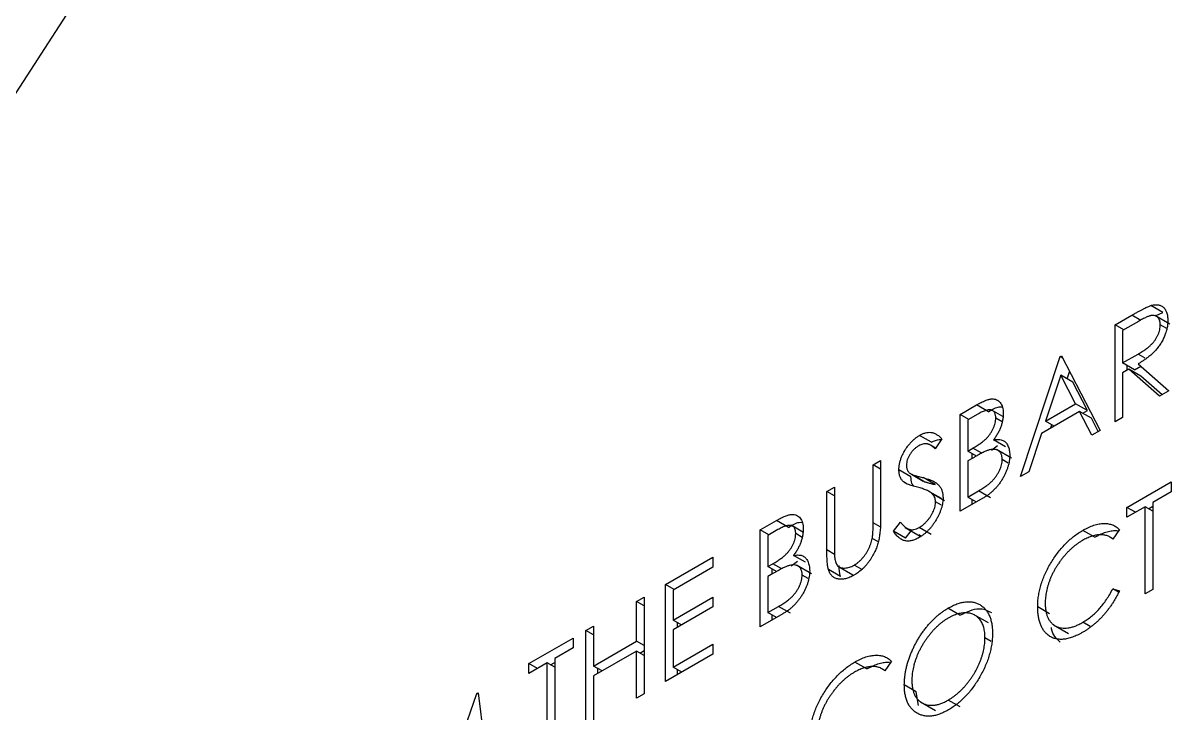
# Model space of a CAD drawing. Header units: millimetres. Extents: x 10 to 411, y 8 to 288.
# Drawn here: x 319.34 to 330.63, y 177.75 to 184.53 of the extents above; entities that cross this region are included whole.
import ezdxf

# ---------------------------------------------------------------- set-up
doc = ezdxf.new("R2010")
doc.units = ezdxf.units.MM

msp = doc.modelspace()

# ---------------------------------------------------------------- linework, layer by layer
at = {"color": 7, "linetype": 'Continuous', "lineweight": 25}
for p, q in [((321.401669, 187.142203), (312.279991, 173.05773)), ((330.54838, 181.68563), (330.430529, 181.753664)), ((330.482334, 181.655875), (330.54838, 181.68563)), ((330.078534, 181.563438), (330.243624, 181.658743)), ((330.078534, 180.610807), (330.078534, 181.563438)), ((330.163158, 181.514585), (330.078534, 181.563438)), ((330.307248, 181.597766), (330.152568, 181.508472)), ((330.616987, 181.571618), (330.469673, 181.65666)), ((330.586639, 181.528417), (330.522742, 181.565305)), ((330.152568, 181.508472), (330.152568, 181.190928)), ((329.147812, 180.073513), (329.539138, 181.252052)), ((329.539138, 181.252052), (329.549714, 181.258157)), ((329.558777, 181.240714), (329.539138, 181.252052)), ((329.549714, 181.258157), (329.930464, 180.525328)), ((330.152568, 181.190928), (330.303612, 181.276788)), ((329.606688, 181.032528), (329.630181, 181.103282)), ((330.270419, 181.122894), (330.152568, 181.190928)), ((330.212721, 181.127948), (330.152568, 181.093222)), ((330.196385, 181.118517), (330.196385, 181.165633)), ((330.515801, 180.863236), (330.212721, 181.127948)), ((330.330573, 181.059914), (330.212721, 181.127948)), ((330.270419, 181.122894), (330.331087, 181.15738)), ((330.304273, 181.1808), (330.607353, 180.916088)), ((329.5436, 181.068948), (329.394208, 180.618791)), ((329.661451, 181.000914), (329.5436, 181.068948)), ((329.689025, 180.788985), (329.5436, 181.068948)), ((329.806876, 180.720951), (329.661451, 181.000914)), ((330.152568, 181.093222), (330.152568, 180.653546)), ((330.539857, 180.877123), (330.330573, 181.059914)), ((330.607353, 180.916088), (330.515801, 180.863236)), ((328.555534, 180.684229), (328.716494, 180.777149)), ((328.834345, 180.709115), (328.716494, 180.777149)), ((329.394208, 180.618791), (329.689025, 180.788985)), ((329.806876, 180.720951), (329.689025, 180.788985)), ((328.555534, 179.731598), (328.555534, 180.684229)), ((328.640159, 180.635376), (328.555534, 180.684229)), ((328.730045, 180.687266), (328.629569, 180.629263)), ((328.975553, 180.662909), (328.859462, 180.729928)), ((328.96821, 180.611191), (328.904555, 180.647939)), ((329.728026, 180.713794), (329.354051, 180.497903)), ((329.849985, 180.478869), (329.728026, 180.713794)), ((329.845877, 180.64576), (329.728026, 180.713794)), ((329.761252, 180.694612), (329.806876, 180.720951)), ((329.913486, 180.515527), (329.845877, 180.64576)), ((330.152568, 180.653546), (330.078534, 180.610807)), ((328.629569, 180.629263), (328.629569, 180.323932)), ((329.478833, 180.569938), (329.394208, 180.618791)), ((329.446983, 180.551551), (329.457229, 180.58241)), ((328.273796, 180.409944), (328.155945, 180.477978)), ((328.375736, 180.443608), (328.308807, 180.346385)), ((329.001088, 180.366652), (328.883237, 180.434686)), ((329.354051, 180.497903), (329.228622, 180.120164)), ((329.930464, 180.525328), (329.849985, 180.478869)), ((328.313042, 180.352537), (328.263021, 180.381413)), ((328.629569, 180.323932), (328.679311, 180.352648)), ((328.714788, 180.274737), (328.629569, 180.323932)), ((328.861432, 180.333009), (328.921851, 180.378504)), ((329.059109, 180.253493), (328.911796, 180.338536)), ((327.698847, 180.189674), (327.772882, 180.232414)), ((327.772882, 180.232414), (327.772882, 179.657057)), ((328.67865, 180.254561), (328.629569, 180.226227)), ((328.629569, 180.226227), (328.629569, 179.872043)), ((328.673385, 180.251521), (328.673385, 180.298638)), ((329.027739, 180.205647), (328.968013, 180.240126)), ((327.698847, 179.618897), (327.698847, 180.189674)), ((327.772882, 180.146935), (327.698847, 180.189674)), ((328.070532, 180.070283), (327.95268, 180.138317)), ((328.074599, 180.097023), (328.19245, 180.028989)), ((328.198936, 180.02533), (328.081084, 180.093364)), ((329.228622, 180.120164), (329.147812, 180.073513)), ((327.244063, 179.927133), (327.318097, 179.969872)), ((327.318097, 179.969872), (327.318097, 179.399095)), ((328.034205, 179.999455), (327.998787, 180.019902)), ((328.309822, 179.9945), (328.191971, 180.062534)), ((328.193019, 180.029882), (328.198936, 180.02533)), ((330.194874, 179.770701), (330.628505, 180.021032)), ((330.628505, 180.021032), (330.628505, 179.923326)), ((327.244063, 179.351776), (327.244063, 179.927133)), ((327.318097, 179.884394), (327.244063, 179.927133)), ((328.370789, 179.856555), (328.252938, 179.924589)), ((328.400548, 179.834289), (328.282697, 179.902323)), ((328.77863, 179.860389), (328.555534, 179.731598)), ((328.629569, 179.872043), (328.735002, 179.932909)), ((328.714194, 179.823191), (328.629569, 179.872043)), ((328.852853, 179.864875), (328.735002, 179.932909)), ((330.628505, 179.923326), (330.448707, 179.81953)), ((328.372214, 179.791291), (328.312278, 179.825892)), ((328.673385, 179.799632), (328.673385, 179.846749)), ((330.374672, 179.776791), (330.194874, 179.672996)), ((330.194874, 179.672996), (330.194874, 179.770701)), ((330.279499, 179.721848), (330.194874, 179.770701)), ((330.374672, 178.921866), (330.374672, 179.776791)), ((330.448707, 179.734052), (330.374672, 179.776791)), ((330.407899, 179.75761), (330.448707, 179.781168)), ((330.448707, 179.81953), (330.448707, 178.964605)), ((326.588327, 179.548585), (326.749286, 179.641505)), ((326.867137, 179.573471), (326.749286, 179.641505)), ((326.588327, 178.595954), (326.588327, 179.548585)), ((326.672952, 179.499732), (326.588327, 179.548585)), ((326.762837, 179.551622), (326.662362, 179.493618)), ((327.008346, 179.527265), (326.892254, 179.594283)), ((327.899799, 179.536821), (327.969537, 179.62536)), ((328.01765, 179.468787), (327.899799, 179.536821)), ((328.015162, 179.57399), (328.162476, 179.488948)), ((328.01765, 179.468787), (328.073835, 179.54012)), ((328.268508, 179.503113), (328.150657, 179.571147)), ((329.878763, 179.476573), (329.760912, 179.544607)), ((330.120839, 179.55316), (330.056059, 179.458514)), ((326.662362, 179.493618), (326.662362, 179.188288)), ((327.001003, 179.475547), (326.937348, 179.512294)), ((327.74383, 179.435304), (327.690419, 179.466137)), ((328.15175, 179.503544), (328.170151, 179.488167)), ((330.057754, 179.460991), (330.014504, 179.485959)), ((327.033881, 179.231008), (326.91603, 179.299042)), ((325.657605, 179.01129), (326.122966, 179.279938)), ((326.122966, 179.182232), (325.73164, 178.956324)), ((326.122966, 179.279938), (326.122966, 179.182232)), ((326.662362, 179.188288), (326.712104, 179.217003)), ((326.74758, 179.139092), (326.662362, 179.188288)), ((326.894225, 179.197365), (326.954643, 179.242859)), ((327.091902, 179.117849), (326.944588, 179.202891)), ((327.350858, 179.193452), (327.498172, 179.10841)), ((327.58339, 179.161752), (327.512439, 179.202711)), ((326.711443, 179.118916), (326.662362, 179.090582)), ((326.662362, 179.090582), (326.662362, 178.736399)), ((326.706178, 179.115877), (326.706178, 179.162993)), ((327.060532, 179.070002), (327.000806, 179.104481)), ((327.376622, 179.091478), (327.258771, 179.159512)), ((325.657605, 178.058659), (325.657605, 179.01129)), ((325.74223, 178.962438), (325.657605, 179.01129)), ((325.73164, 178.956324), (325.73164, 178.663207)), ((330.056059, 178.969985), (330.120839, 178.950705)), ((330.113086, 178.937064), (330.056059, 178.969985)), ((330.448707, 178.964605), (330.374672, 178.921866)), ((325.372043, 178.846439), (325.446078, 178.889178)), ((325.372043, 178.455616), (325.372043, 178.846439)), ((325.446078, 178.803699), (325.372043, 178.846439)), ((325.446078, 178.889178), (325.446078, 177.936547)), ((325.73164, 178.663207), (326.122966, 178.889115)), ((326.122966, 178.889115), (326.122966, 178.791409)), ((326.122966, 178.791409), (325.73164, 178.565501)), ((326.662362, 178.736399), (326.767795, 178.797264)), ((326.746987, 178.687546), (326.662362, 178.736399)), ((326.885646, 178.72923), (326.767795, 178.797264)), ((328.551757, 178.710509), (328.433906, 178.778543)), ((329.434885, 178.72512), (329.317034, 178.793154)), ((325.816265, 178.614354), (325.73164, 178.663207)), ((325.775456, 178.590796), (325.775456, 178.637912)), ((326.811423, 178.724744), (326.588327, 178.595954)), ((326.706178, 178.663988), (326.706178, 178.711104)), ((328.832942, 178.634151), (328.685629, 178.719194)), ((329.473655, 178.615811), (329.620969, 178.530769)), ((329.832922, 178.59983), (329.761407, 178.641115)), ((324.874953, 178.559475), (324.948988, 178.602214)), ((324.874953, 177.606844), (324.874953, 178.559475)), ((324.948988, 178.516736), (324.874953, 178.559475)), ((324.948988, 178.602214), (324.948988, 178.211391)), ((325.73164, 178.565501), (325.73164, 178.199105)), ((324.314405, 178.235877), (324.748036, 178.486207)), ((324.748036, 178.388502), (324.568238, 178.284706)), ((324.748036, 178.486207), (324.748036, 178.388502)), ((324.948988, 178.211391), (325.372043, 178.455616)), ((325.446078, 178.412877), (325.372043, 178.455616)), ((325.73164, 178.199105), (326.122966, 178.425012)), ((326.122966, 178.425012), (326.122966, 178.327307)), ((328.859938, 178.453718), (328.798791, 178.489017)), ((324.568238, 178.284706), (324.568238, 177.429781)), ((325.372043, 178.35791), (324.948988, 178.113685)), ((325.372043, 177.893808), (325.372043, 178.35791)), ((325.446078, 178.315171), (325.372043, 178.35791)), ((325.405269, 178.338729), (325.446078, 178.362287)), ((326.122966, 178.327307), (325.657605, 178.058659)), ((324.494203, 178.241967), (324.314405, 178.138171)), ((324.314405, 178.138171), (324.314405, 178.235877)), ((324.399029, 178.187024), (324.314405, 178.235877)), ((324.494203, 177.387042), (324.494203, 178.241967)), ((324.568238, 178.199228), (324.494203, 178.241967)), ((324.527429, 178.222786), (324.568238, 178.246344)), ((325.033612, 178.162538), (324.948988, 178.211391)), ((324.992804, 178.13898), (324.992804, 178.186097)), ((325.816265, 178.150252), (325.73164, 178.199105)), ((325.775456, 178.126694), (325.775456, 178.17381)), ((327.636569, 178.182182), (327.518718, 178.250216)), ((327.815561, 178.1666), (327.77231, 178.191568)), ((327.878646, 178.25877), (327.813865, 178.164123)), ((324.948988, 178.113685), (324.948988, 177.649583)), ((323.463006, 176.962729), (323.802772, 177.940518)), ((323.802772, 177.940518), (323.813514, 177.946719)), ((323.815158, 177.933367), (323.802772, 177.940518)), ((323.813514, 177.946719), (323.923078, 177.057338)), ((325.446078, 177.936547), (325.372043, 177.893808)), ((328.123414, 177.958291), (328.005562, 178.026325)), ((328.144421, 177.824791), (328.123414, 177.958291)), ((328.163334, 177.858518), (328.310648, 177.773475)), ((328.555393, 177.808829), (328.437542, 177.876863))]:
    msp.add_line(p, q, dxfattribs=at)
at = {"color": 8, "linetype": 'Continuous', "lineweight": 25}
for p, q in [((330.331667, 181.607917), (330.243624, 181.658743)), ((330.374335, 181.23596), (330.303612, 181.276788)), ((328.767088, 180.301975), (328.679311, 180.352648)), ((327.767767, 179.579111), (327.698847, 179.618897)), ((327.319706, 179.308108), (327.244063, 179.351776)), ((326.799881, 179.166331), (326.712104, 179.217003))]:
    msp.add_line(p, q, dxfattribs=at)
at = {"color": 7, "linetype": 'Continuous', "lineweight": 25}
for points, knots in [([(330.243624, 181.658743), (330.254641, 181.66506), (330.275795, 181.677191), (330.3061, 181.694232), (330.333637, 181.708829), (330.35839, 181.722001), (330.38036, 181.732645), (330.399614, 181.741811), (330.416063, 181.748755), (330.42602, 181.752134), (330.430529, 181.753664)], [0, 0, 0, 0, 0.176257755, 0.338434414, 0.484822051, 0.617157578, 0.734698361, 0.837385184, 0.926372421, 1, 1, 1, 1]), ([(330.430529, 181.753664), (330.436564, 181.755426), (330.448507, 181.758913), (330.465701, 181.761637), (330.482086, 181.762762), (330.497593, 181.761925), (330.512144, 181.75901), (330.52589, 181.754297), (330.538892, 181.747893), (330.550626, 181.739143), (330.56169, 181.729244), (330.571021, 181.717019), (330.579064, 181.703247), (330.585469, 181.687535), (330.590625, 181.6703), (330.594261, 181.651199), (330.596442, 181.630367), (330.596664, 181.615428), (330.596776, 181.607853)], [0, 0, 0, 0, 0.064216843, 0.127063766, 0.188744538, 0.249132103, 0.309452533, 0.369826676, 0.430650142, 0.492351932, 0.554072106, 0.615689784, 0.676797703, 0.738439048, 0.80131691, 0.865184512, 0.931641324, 1, 1, 1, 1]), ([(330.303612, 181.276788), (330.310664, 181.280856), (330.324334, 181.28874), (330.344109, 181.301243), (330.362522, 181.313109), (330.379502, 181.324803), (330.395057, 181.33622), (330.409179, 181.347422), (330.421891, 181.358313), (330.436716, 181.37237), (330.453271, 181.390638), (330.471262, 181.413698), (330.486584, 181.438485), (330.499528, 181.464186), (330.509929, 181.490233), (330.517262, 181.516082), (330.521916, 181.541411), (330.522465, 181.557291), (330.522742, 181.565305)], [0, 0, 0, 0, 0.0716681497, 0.1389132863, 0.20118457, 0.2591244283, 0.3122550414, 0.3606815096, 0.4050861433, 0.4451016586, 0.5187777805, 0.589461579, 0.658462242, 0.7272832184, 0.7963224869, 0.8631748932, 0.930949381, 1, 1, 1, 1]), ([(330.596776, 181.607853), (330.59643, 181.59496), (330.595754, 181.569802), (330.589455, 181.530222), (330.579137, 181.490735), (330.564919, 181.451454), (330.546812, 181.412992), (330.525051, 181.375827), (330.499623, 181.34056), (330.475952, 181.312618), (330.455042, 181.291403), (330.437827, 181.275032), (330.41905, 181.259222), (330.398888, 181.24313), (330.37726, 181.227282), (330.354215, 181.211516), (330.329738, 181.195847), (330.312923, 181.185911), (330.304273, 181.1808)], [0, 0, 0, 0, 0.078780236, 0.153720644, 0.22671353, 0.299191166, 0.371189997, 0.443006414, 0.516689173, 0.593217217, 0.633872918, 0.676989142, 0.722899506, 0.771958611, 0.824211323, 0.879378651, 0.937948119, 1, 1, 1, 1]), ([(330.522742, 181.565305), (330.522458, 181.572802), (330.521897, 181.587659), (330.517313, 181.607238), (330.509561, 181.623739), (330.499114, 181.63735), (330.486386, 181.647831), (330.471462, 181.654471), (330.454749, 181.657411), (330.439129, 181.656438), (330.425167, 181.65331), (330.413045, 181.649783), (330.399348, 181.644664), (330.38401, 181.638043), (330.367096, 181.630199), (330.34852, 181.620769), (330.328406, 181.609923), (330.314465, 181.601913), (330.307248, 181.597766)], [0, 0, 0, 0, 0.068814296, 0.136364825, 0.204019354, 0.273063739, 0.34291332, 0.410965444, 0.479168767, 0.549308007, 0.587651576, 0.630646669, 0.678878786, 0.731934299, 0.791111423, 0.85528319, 0.925085939, 1, 1, 1, 1]), ([(328.716494, 180.777149), (328.724373, 180.78165), (328.739645, 180.790373), (328.761852, 180.801756), (328.782653, 180.811803), (328.802052, 180.819891), (328.820041, 180.826522), (328.836674, 180.831578), (328.851898, 180.834915), (328.870074, 180.83674), (328.890797, 180.835823), (328.913235, 180.829743), (328.932422, 180.817539), (328.948965, 180.800829), (328.962118, 180.779534), (328.971633, 180.7542), (328.977657, 180.725309), (328.978277, 180.703445), (328.97859, 180.692395)], [0, 0, 0, 0, 0.062594097, 0.121322939, 0.176680142, 0.228365096, 0.276868446, 0.321879128, 0.364098625, 0.403355696, 0.477967948, 0.550535461, 0.623584457, 0.698174882, 0.77335367, 0.847281125, 0.92281834, 1, 1, 1, 1]), ([(328.834345, 180.709115), (328.870744, 180.732069), (328.917325, 180.761444), (328.957201, 180.759446), (328.965918, 180.759009)], [0, 0, 0, 0, 0.781410724, 1, 1, 1, 1]), ([(328.679311, 180.352648), (328.686582, 180.356954), (328.700632, 180.365275), (328.720977, 180.377623), (328.739863, 180.390212), (328.757256, 180.40194), (328.773129, 180.413845), (328.787446, 180.425374), (328.800433, 180.436323), (328.815409, 180.45084), (328.832397, 180.469323), (328.850507, 180.493243), (328.866472, 180.518497), (328.879954, 180.544786), (328.890987, 180.571533), (328.898651, 180.59788), (328.903847, 180.623803), (328.904317, 180.639811), (328.904555, 180.647939)], [0, 0, 0, 0, 0.072301034, 0.139700332, 0.202288511, 0.260599533, 0.313190329, 0.361738933, 0.405706476, 0.445539985, 0.518831956, 0.58977824, 0.658867479, 0.728430478, 0.797282704, 0.864815377, 0.931363753, 1, 1, 1, 1]), ([(328.904555, 180.647939), (328.904431, 180.653154), (328.904188, 180.663385), (328.902195, 180.677355), (328.898809, 180.689619), (328.894459, 180.700623), (328.888381, 180.709502), (328.881224, 180.717058), (328.872577, 180.722658), (328.862735, 180.726875), (328.851419, 180.729119), (328.838636, 180.729426), (328.824214, 180.72729), (328.808396, 180.723579), (328.790937, 180.717308), (328.77204, 180.70957), (328.751549, 180.699356), (328.737373, 180.691386), (328.730045, 180.687266)], [0, 0, 0, 0, 0.057003133, 0.111817869, 0.164402372, 0.215869805, 0.26684111, 0.317478963, 0.369902136, 0.423400449, 0.479718398, 0.539241497, 0.602430689, 0.671029546, 0.744484798, 0.823453971, 0.908740313, 1, 1, 1, 1]), ([(328.97859, 180.692395), (328.978332, 180.681726), (328.977826, 180.66076), (328.972984, 180.627727), (328.965403, 180.594568), (328.954866, 180.561261), (328.941171, 180.528305), (328.924941, 180.495858), (328.90536, 180.464426), (328.890689, 180.444704), (328.883237, 180.434686)], [0, 0, 0, 0, 0.130569107, 0.256580609, 0.380551617, 0.503622917, 0.625739323, 0.747548582, 0.871766119, 1, 1, 1, 1]), ([(327.95268, 180.138317), (327.952988, 180.148573), (327.953597, 180.168867), (327.958745, 180.20097), (327.96687, 180.233474), (327.978253, 180.266265), (327.992927, 180.298678), (328.009909, 180.330423), (328.030135, 180.360544), (328.052327, 180.389472), (328.076617, 180.416109), (328.102071, 180.440319), (328.128728, 180.4611), (328.146784, 180.472296), (328.155945, 180.477978)], [0, 0, 0, 0, 0.083785371, 0.165779888, 0.246280008, 0.327460928, 0.408796954, 0.489715241, 0.571376032, 0.655523321, 0.741019483, 0.826546761, 0.911988852, 1, 1, 1, 1]), ([(328.155945, 180.477978), (328.165667, 180.483203), (328.184999, 180.493593), (328.213437, 180.503315), (328.240816, 180.508043), (328.262841, 180.508186), (328.280078, 180.505581), (328.293224, 180.501732), (328.306545, 180.496256), (328.32015, 180.489178), (328.333806, 180.480228), (328.347718, 180.469639), (328.361918, 180.457544), (328.371053, 180.448331), (328.375736, 180.443608)], [0, 0, 0, 0, 0.107232799, 0.213251813, 0.318830447, 0.426793531, 0.483645951, 0.543603822, 0.60830765, 0.67712676, 0.750685636, 0.828713418, 0.912190348, 1, 1, 1, 1]), ([(328.273796, 180.409944), (328.299786, 180.42351), (328.334543, 180.441653), (328.363313, 180.437221), (328.37057, 180.436104)], [0, 0, 0, 0, 0.747743955, 1, 1, 1, 1]), ([(328.883237, 180.434686), (328.892609, 180.435942), (328.910539, 180.438343), (328.935214, 180.438534), (328.956473, 180.43552), (328.97448, 180.429222), (328.98988, 180.420119), (329.003327, 180.408324), (329.014802, 180.393572), (329.024634, 180.376274), (329.032305, 180.356369), (329.038051, 180.334217), (329.041343, 180.309607), (329.041811, 180.291836), (329.042048, 180.282865)], [0, 0, 0, 0, 0.106057493, 0.202914257, 0.290300165, 0.370222566, 0.446383721, 0.5213969, 0.598291083, 0.676142469, 0.7555287, 0.834887172, 0.916646049, 1, 1, 1, 1]), ([(328.147683, 180.375502), (328.13916, 180.370253), (328.122726, 180.360129), (328.099394, 180.339714), (328.078394, 180.316654), (328.060351, 180.29091), (328.045328, 180.264077), (328.034461, 180.236906), (328.02792, 180.210054), (328.027122, 180.193496), (328.026715, 180.185064)], [0, 0, 0, 0, 0.143073084, 0.275902964, 0.402370856, 0.528413645, 0.650356379, 0.765895086, 0.880774131, 1, 1, 1, 1]), ([(328.308807, 180.346385), (328.304766, 180.350064), (328.296983, 180.357149), (328.285167, 180.366543), (328.274031, 180.374925), (328.263059, 180.381455), (328.252831, 180.387173), (328.242904, 180.391393), (328.23342, 180.394295), (328.221466, 180.396334), (328.206448, 180.396525), (328.187595, 180.39314), (328.167894, 180.386273), (328.154476, 180.379122), (328.147683, 180.375502)], [0, 0, 0, 0, 0.098469431, 0.189629101, 0.274184089, 0.352183161, 0.423198873, 0.488550946, 0.548473346, 0.601440164, 0.701198082, 0.799591802, 0.898545098, 1, 1, 1, 1]), ([(328.832999, 180.332405), (328.828985, 180.331029), (328.820283, 180.328044), (328.806092, 180.322004), (328.78989, 180.314568), (328.771642, 180.305452), (328.751322, 180.295188), (328.728889, 180.282808), (328.704433, 180.26937), (328.687464, 180.259623), (328.67865, 180.254561)], [0, 0, 0, 0, 0.079306486, 0.171952819, 0.277056507, 0.394730576, 0.526177321, 0.671344767, 0.829285257, 1, 1, 1, 1]), ([(328.968013, 180.240126), (328.967948, 180.245122), (328.967819, 180.255033), (328.965872, 180.268584), (328.96304, 180.281164), (328.95938, 180.292844), (328.954048, 180.302889), (328.947824, 180.312007), (328.940526, 180.320112), (328.929155, 180.329119), (328.912615, 180.337512), (328.889114, 180.341511), (328.862392, 180.340251), (328.843011, 180.335078), (328.832999, 180.332405)], [0, 0, 0, 0, 0.060287398, 0.119602355, 0.177503371, 0.235142664, 0.292132593, 0.350871209, 0.410097863, 0.470731522, 0.594828704, 0.722578824, 0.85669139, 1, 1, 1, 1]), ([(328.735002, 179.932909), (328.742549, 179.93737), (328.757095, 179.945968), (328.778096, 179.958749), (328.797561, 179.971481), (328.815401, 179.984133), (328.831809, 179.996158), (328.846587, 180.008121), (328.859855, 180.019714), (328.87524, 180.034674), (328.892565, 180.054119), (328.911235, 180.079136), (328.927835, 180.105682), (328.941931, 180.133453), (328.953484, 180.161469), (328.961888, 180.188951), (328.967071, 180.215483), (328.967699, 180.231895), (328.968013, 180.240126)], [0, 0, 0, 0, 0.0725024889, 0.1397389893, 0.2017951348, 0.2598219344, 0.3122059894, 0.3607734341, 0.4045403426, 0.4436980986, 0.5168407942, 0.5878743359, 0.6579654176, 0.7289693886, 0.79930772, 0.8666357778, 0.9331163291, 1, 1, 1, 1]), ([(329.042048, 180.282865), (329.041818, 180.273432), (329.041365, 180.254874), (329.038022, 180.226065), (329.032363, 180.197111), (329.024569, 180.16795), (329.014395, 180.13849), (329.002014, 180.108803), (328.987252, 180.079014), (328.970738, 180.049251), (328.952055, 180.020277), (328.931899, 179.992442), (328.910015, 179.966486), (328.886763, 179.941872), (328.861881, 179.91896), (328.835482, 179.897739), (328.807588, 179.877607), (328.788446, 179.866225), (328.77863, 179.860389)], [0, 0, 0, 0, 0.061160277, 0.120334558, 0.178180255, 0.235235126, 0.292682961, 0.351186248, 0.41045661, 0.471719854, 0.533761203, 0.595739024, 0.657887515, 0.72129518, 0.786822515, 0.854686154, 0.925477986, 1, 1, 1, 1]), ([(327.998787, 180.019902), (327.99514, 180.023403), (327.987968, 180.03029), (327.978501, 180.042061), (327.970454, 180.055059), (327.964146, 180.069517), (327.958834, 180.08475), (327.955261, 180.101428), (327.953024, 180.119232), (327.952795, 180.13195), (327.95268, 180.138317)], [0, 0, 0, 0, 0.133506769, 0.262558979, 0.388264447, 0.512667355, 0.63372227, 0.75539386, 0.877552945, 1, 1, 1, 1]), ([(328.026715, 180.185064), (328.026808, 180.180013), (328.026993, 180.169905), (328.02958, 180.156305), (328.032903, 180.143169), (328.03817, 180.13126), (328.04544, 180.120353), (328.054987, 180.110344), (328.067011, 180.101213), (328.076221, 180.096076), (328.081084, 180.093364)], [0, 0, 0, 0, 0.107285214, 0.214745861, 0.32293856, 0.434116163, 0.553412311, 0.686072985, 0.834255992, 1, 1, 1, 1]), ([(328.081084, 180.093364), (328.08289, 180.092546), (328.08718, 180.090601), (328.095024, 180.087891), (328.105381, 180.084942), (328.117982, 180.081169), (328.133059, 180.077059), (328.150614, 180.072775), (328.170451, 180.067736), (328.184528, 180.064333), (328.191971, 180.062534)], [0, 0, 0, 0, 0.052594282, 0.124951974, 0.218093899, 0.333502411, 0.468789179, 0.624937586, 0.801683048, 1, 1, 1, 1]), ([(328.133966, 179.968364), (328.125287, 179.970493), (328.108692, 179.974562), (328.085485, 179.981422), (328.064733, 179.987962), (328.046528, 179.99441), (328.030877, 180.000773), (328.017658, 180.006832), (328.007207, 180.013152), (328.001396, 180.01781), (327.998787, 180.019902)], [0, 0, 0, 0, 0.1815353014, 0.3470816725, 0.4955678164, 0.6283573019, 0.74551967, 0.8458307508, 0.9307818074, 1, 1, 1, 1]), ([(328.09905, 179.978564), (328.091827, 179.987398), (328.073697, 180.009571), (328.071721, 180.047478), (328.070532, 180.070283)], [0, 0, 0, 0, 0.3984055312, 1, 1, 1, 1]), ([(328.282697, 179.902323), (328.279003, 179.905647), (328.271249, 179.912625), (328.257918, 179.92198), (328.242275, 179.930538), (328.224856, 179.939279), (328.205026, 179.946962), (328.183405, 179.954858), (328.159443, 179.961874), (328.142638, 179.966155), (328.133966, 179.968364)], [0, 0, 0, 0, 0.090279215, 0.189529918, 0.299197872, 0.418925887, 0.548376285, 0.68813637, 0.839083502, 1, 1, 1, 1]), ([(328.191971, 180.062534), (328.200925, 180.06018), (328.218261, 180.05562), (328.242929, 180.047973), (328.265296, 180.039478), (328.28544, 180.030319), (328.30356, 180.020766), (328.319455, 180.010464), (328.333288, 179.999646), (328.348179, 179.984135), (328.363396, 179.963311), (328.376463, 179.934579), (328.384703, 179.902919), (328.385781, 179.879065), (328.386312, 179.867295)], [0, 0, 0, 0, 0.09697231, 0.187773439, 0.272396139, 0.351320997, 0.424334774, 0.491908784, 0.55423322, 0.611267658, 0.716347845, 0.814540086, 0.908495456, 1, 1, 1, 1]), ([(328.198936, 180.02533), (328.200741, 180.024512), (328.205031, 180.022567), (328.212875, 180.019857), (328.223232, 180.016908), (328.235833, 180.013135), (328.250911, 180.009025), (328.268466, 180.004741), (328.288303, 179.999702), (328.302379, 179.996299), (328.309822, 179.9945)], [0, 0, 0, 0, 0.052594282, 0.124951974, 0.218093899, 0.333502411, 0.468789179, 0.624937586, 0.801683048, 1, 1, 1, 1]), ([(328.386312, 179.867295), (328.386157, 179.858665), (328.385851, 179.841573), (328.382324, 179.8147), (328.377158, 179.787593), (328.369371, 179.759987), (328.359866, 179.731979), (328.347806, 179.703676), (328.333828, 179.674973), (328.317792, 179.646341), (328.300245, 179.618425), (328.281699, 179.591897), (328.262124, 179.567405), (328.241626, 179.544806), (328.2202, 179.524018), (328.197853, 179.505017), (328.174549, 179.48782), (328.15871, 179.478288), (328.150657, 179.473441)], [0, 0, 0, 0, 0.061484255, 0.121774528, 0.18091956, 0.240256115, 0.300114444, 0.361145948, 0.423500582, 0.488669361, 0.553954105, 0.617581261, 0.680238427, 0.742187389, 0.804663212, 0.868258989, 0.933020257, 1, 1, 1, 1]), ([(328.312278, 179.825892), (328.31193, 179.833623), (328.311224, 179.849339), (328.305253, 179.86968), (328.29586, 179.8878), (328.287195, 179.89736), (328.282697, 179.902323)], [0, 0, 0, 0, 0.2347233737, 0.4771583189, 0.7285562842, 1, 1, 1, 1]), ([(328.150657, 179.571147), (328.15789, 179.575555), (328.172229, 179.584294), (328.193339, 179.600912), (328.213841, 179.619555), (328.233312, 179.640546), (328.251484, 179.662832), (328.267419, 179.686278), (328.281195, 179.710182), (328.292464, 179.734484), (328.301109, 179.758614), (328.307754, 179.782094), (328.311442, 179.804683), (328.311997, 179.818778), (328.312278, 179.825892)], [0, 0, 0, 0, 0.091263605, 0.180930311, 0.27008822, 0.360156133, 0.448342532, 0.532665842, 0.613833704, 0.693981527, 0.772715977, 0.849335172, 0.923967327, 1, 1, 1, 1]), ([(326.749286, 179.641505), (326.757166, 179.646005), (326.772437, 179.654729), (326.794645, 179.666111), (326.815445, 179.676158), (326.834845, 179.684246), (326.852834, 179.690877), (326.869467, 179.695933), (326.884691, 179.699271), (326.902866, 179.701096), (326.923589, 179.700178), (326.946028, 179.694099), (326.965215, 179.681895), (326.981758, 179.665184), (326.994911, 179.643889), (327.004426, 179.618555), (327.01045, 179.589664), (327.011069, 179.5678), (327.011382, 179.556751)], [0, 0, 0, 0, 0.0625940972, 0.1213229386, 0.1766801422, 0.2283650957, 0.2768684458, 0.3218791277, 0.3640986251, 0.4033556962, 0.4779679482, 0.5505354614, 0.6235844567, 0.6981748823, 0.7733536703, 0.8472811255, 0.9228183396, 1, 1, 1, 1]), ([(327.772882, 179.657057), (327.772822, 179.646652), (327.772705, 179.626348), (327.771692, 179.596108), (327.770075, 179.567045), (327.767792, 179.539116), (327.764766, 179.512374), (327.761401, 179.486832), (327.757116, 179.462325), (327.752112, 179.438795), (327.74639, 179.415845), (327.73898, 179.39292), (327.73063, 179.369887), (327.720727, 179.346667), (327.709599, 179.323371), (327.697, 179.299961), (327.683348, 179.276418), (327.668414, 179.253014), (327.652445, 179.230239), (327.635488, 179.208529), (327.617675, 179.188168), (327.59905, 179.169122), (327.579607, 179.15166), (327.559344, 179.135315), (327.538216, 179.120478), (327.523846, 179.11179), (327.51657, 179.107391)], [0, 0, 0, 0, 0.054858035, 0.107058792, 0.156978355, 0.203992277, 0.248491536, 0.290483314, 0.330489004, 0.367885926, 0.403858131, 0.440009343, 0.476295011, 0.512792295, 0.550484825, 0.588381116, 0.627645327, 0.667979464, 0.708432758, 0.748602302, 0.789087777, 0.829461205, 0.870371045, 0.912214227, 0.955546575, 1, 1, 1, 1]), ([(326.937348, 179.512294), (326.937224, 179.51751), (326.93698, 179.527741), (326.934988, 179.54171), (326.931601, 179.553975), (326.927252, 179.564979), (326.921173, 179.573857), (326.914017, 179.581414), (326.90537, 179.587013), (326.895527, 179.59123), (326.884212, 179.593474), (326.871429, 179.593782), (326.857007, 179.591646), (326.841188, 179.587935), (326.82373, 179.581663), (326.804832, 179.573926), (326.784342, 179.563712), (326.770165, 179.555741), (326.762837, 179.551622)], [0, 0, 0, 0, 0.057003133, 0.111817869, 0.164402372, 0.215869805, 0.26684111, 0.317478963, 0.369902136, 0.423400449, 0.479718398, 0.539241497, 0.602430689, 0.671029546, 0.744484798, 0.823453971, 0.908740313, 1, 1, 1, 1]), ([(326.867137, 179.573471), (326.903536, 179.596425), (326.950117, 179.6258), (326.989994, 179.623802), (326.998711, 179.623365)], [0, 0, 0, 0, 0.781410724, 1, 1, 1, 1]), ([(327.011382, 179.556751), (327.011125, 179.546082), (327.010618, 179.525115), (327.005776, 179.492083), (326.998196, 179.458923), (326.987659, 179.425616), (326.973964, 179.392661), (326.957734, 179.360214), (326.938153, 179.328782), (326.923482, 179.30906), (326.91603, 179.299042)], [0, 0, 0, 0, 0.130569107, 0.256580609, 0.380551617, 0.503622917, 0.625739323, 0.747548582, 0.871766119, 1, 1, 1, 1]), ([(327.690419, 179.466137), (327.691126, 179.469907), (327.692702, 179.478306), (327.694175, 179.491818), (327.695708, 179.507643), (327.696772, 179.525583), (327.69781, 179.545833), (327.69843, 179.568272), (327.698717, 179.592868), (327.698803, 179.609966), (327.698847, 179.618897)], [0, 0, 0, 0, 0.069835104, 0.155620755, 0.257801557, 0.373811234, 0.506402493, 0.655564458, 0.820079282, 1, 1, 1, 1]), ([(328.150657, 179.473441), (328.144426, 179.469983), (328.132043, 179.463111), (328.113727, 179.454982), (328.09578, 179.44808), (328.078429, 179.443555), (328.06145, 179.440415), (328.044916, 179.439073), (328.02882, 179.439611), (328.013071, 179.441759), (327.997709, 179.445972), (327.982879, 179.452645), (327.968093, 179.461079), (327.953789, 179.471986), (327.939677, 179.484889), (327.926035, 179.500146), (327.912581, 179.517468), (327.904139, 179.530249), (327.899799, 179.536821)], [0, 0, 0, 0, 0.057208269, 0.11369606, 0.169177916, 0.224159217, 0.278719878, 0.333794217, 0.389241459, 0.445822073, 0.503704281, 0.564293892, 0.627975416, 0.69503826, 0.765372726, 0.839611443, 0.91753775, 1, 1, 1, 1]), ([(327.969537, 179.62536), (327.976023, 179.616567), (327.98845, 179.599719), (328.00918, 179.579226), (328.03066, 179.564038), (328.05305, 179.554406), (328.076211, 179.550017), (328.100296, 179.551346), (328.125223, 179.557893), (328.142188, 179.566733), (328.150657, 179.571147)], [0, 0, 0, 0, 0.159004299, 0.3046461, 0.438546905, 0.562322299, 0.677432543, 0.786897393, 0.893610889, 1, 1, 1, 1]), ([(329.317034, 178.793154), (329.317401, 178.810501), (329.318122, 178.844629), (329.324249, 178.897642), (329.334106, 178.950733), (329.348106, 179.004052), (329.365855, 179.057611), (329.387782, 179.111325), (329.413631, 179.165309), (329.443199, 179.218855), (329.475624, 179.270926), (329.510347, 179.320314), (329.547301, 179.366067), (329.586078, 179.408865), (329.626969, 179.44816), (329.669887, 179.483919), (329.71475, 179.516655), (329.745359, 179.535189), (329.760912, 179.544607)], [0, 0, 0, 0, 0.064557846, 0.127013532, 0.18795481, 0.248013913, 0.307747682, 0.368234515, 0.429469844, 0.492743437, 0.556257769, 0.618216786, 0.679655476, 0.741245546, 0.803415265, 0.866815462, 0.932328312, 1, 1, 1, 1]), ([(329.760912, 179.544607), (329.77039, 179.549947), (329.789152, 179.560519), (329.816907, 179.574008), (329.843928, 179.585385), (329.870235, 179.594824), (329.895956, 179.602539), (329.920893, 179.607643), (329.945194, 179.611046), (329.968704, 179.612382), (329.991312, 179.611697), (330.01301, 179.60914), (330.033625, 179.60463), (330.053304, 179.59839), (330.071716, 179.589858), (330.089385, 179.579862), (330.10571, 179.567476), (330.115787, 179.557941), (330.120839, 179.55316)], [0, 0, 0, 0, 0.068547537, 0.135682946, 0.20121499, 0.265682235, 0.329266835, 0.392395428, 0.455069762, 0.51712685, 0.578790035, 0.639739863, 0.700191504, 0.759806243, 0.819628319, 0.879354791, 0.939511608, 1, 1, 1, 1]), ([(329.878763, 179.476573), (329.888241, 179.481913), (329.907003, 179.492485), (329.934758, 179.505974), (329.961779, 179.517351), (329.988086, 179.52679), (330.013807, 179.534505), (330.038744, 179.539609), (330.063045, 179.543012), (330.084185, 179.544213), (330.09709, 179.543997), (330.102306, 179.543753)], [0, 0, 0, 0, 0.0685475367, 0.1356829456, 0.2012149895, 0.2656822348, 0.3292668348, 0.3923954278, 0.4550697617, 0.5171268501, 0.56, 0.56, 0.56, 0.56]), ([(326.712104, 179.217003), (326.719375, 179.22131), (326.733424, 179.22963), (326.75377, 179.241978), (326.772656, 179.254568), (326.790049, 179.266295), (326.805921, 179.2782), (326.820239, 179.28973), (326.833226, 179.300679), (326.848202, 179.315195), (326.86519, 179.333679), (326.8833, 179.357598), (326.899265, 179.382853), (326.912746, 179.409141), (326.92378, 179.435888), (326.931443, 179.462235), (326.93664, 179.488158), (326.937109, 179.504166), (326.937348, 179.512294)], [0, 0, 0, 0, 0.072301034, 0.139700332, 0.202288511, 0.260599533, 0.313190329, 0.361738933, 0.405706476, 0.445539985, 0.518831956, 0.58977824, 0.658867479, 0.728430478, 0.797282704, 0.864815377, 0.931363753, 1, 1, 1, 1]), ([(327.512439, 179.202711), (327.519169, 179.206889), (327.53259, 179.21522), (327.552532, 179.230341), (327.571954, 179.248059), (327.590952, 179.26742), (327.608759, 179.288791), (327.625387, 179.311201), (327.640227, 179.334796), (327.65377, 179.359244), (327.665564, 179.384816), (327.675786, 179.411207), (327.68416, 179.438564), (327.688295, 179.456779), (327.690419, 179.466137)], [0, 0, 0, 0, 0.082890648, 0.165302541, 0.247761876, 0.331527711, 0.415279813, 0.49636623, 0.577151348, 0.65778254, 0.739321642, 0.823793082, 0.909475953, 1, 1, 1, 1]), ([(329.756284, 179.44423), (329.748015, 179.439346), (329.731553, 179.429624), (329.707123, 179.412633), (329.683149, 179.394735), (329.659647, 179.375145), (329.636647, 179.354254), (329.613997, 179.332081), (329.592027, 179.308142), (329.570433, 179.283235), (329.549743, 179.257239), (329.530167, 179.23061), (329.511775, 179.203562), (329.494554, 179.176024), (329.478486, 179.148065), (329.463687, 179.119553), (329.450208, 179.090582), (329.437783, 179.061277), (329.426655, 179.031843), (329.417337, 179.002492), (329.409087, 178.973205), (329.402558, 178.944082), (329.39739, 178.915094), (329.393824, 178.88631), (329.391352, 178.857492), (329.391164, 178.838818), (329.391069, 178.829405)], [0, 0, 0, 0, 0.043954909, 0.087501875, 0.130462627, 0.172752021, 0.215403067, 0.25764983, 0.300152749, 0.34312149, 0.385925163, 0.427685727, 0.46881795, 0.5094918, 0.549883031, 0.589980023, 0.63040523, 0.670868626, 0.711383944, 0.751627258, 0.791775577, 0.832458919, 0.873319045, 0.914542956, 0.956923558, 1, 1, 1, 1]), ([(330.056059, 179.458514), (330.051438, 179.462206), (330.042258, 179.46954), (330.027489, 179.478755), (330.012097, 179.48649), (329.996088, 179.492829), (329.979174, 179.497059), (329.961765, 179.500148), (329.94357, 179.50142), (329.918408, 179.501174), (329.885493, 179.497073), (329.844057, 179.485647), (329.800803, 179.46863), (329.771294, 179.452456), (329.756284, 179.44423)], [0, 0, 0, 0, 0.063163259, 0.125474941, 0.18712122, 0.248294346, 0.309294856, 0.369850066, 0.430973376, 0.49245599, 0.616147966, 0.740843698, 0.868182649, 1, 1, 1, 1]), ([(326.91603, 179.299042), (326.925401, 179.300297), (326.943331, 179.302699), (326.968006, 179.302889), (326.989265, 179.299875), (327.007272, 179.293577), (327.022673, 179.284474), (327.03612, 179.27268), (327.047594, 179.257927), (327.057426, 179.24063), (327.065098, 179.220724), (327.070843, 179.198573), (327.074136, 179.173963), (327.074604, 179.156192), (327.074841, 179.14722)], [0, 0, 0, 0, 0.106057493, 0.202914257, 0.290300165, 0.370222566, 0.446383721, 0.5213969, 0.598291083, 0.676142469, 0.7555287, 0.834887172, 0.916646049, 1, 1, 1, 1]), ([(327.258771, 179.159512), (327.25755, 179.163879), (327.254904, 179.173351), (327.252069, 179.18992), (327.249686, 179.209506), (327.247446, 179.231933), (327.246124, 179.257666), (327.244965, 179.286259), (327.244055, 179.317796), (327.24406, 179.340133), (327.244063, 179.351776)], [0, 0, 0, 0, 0.078129865, 0.169465417, 0.274335291, 0.392110163, 0.52368733, 0.668365421, 0.827131902, 1, 1, 1, 1]), ([(327.318097, 179.399095), (327.318086, 179.39101), (327.318066, 179.375668), (327.318205, 179.353928), (327.318596, 179.334755), (327.318843, 179.317845), (327.319391, 179.303534), (327.319839, 179.29151), (327.320414, 179.281963), (327.321105, 179.276598), (327.321403, 179.274291)], [0, 0, 0, 0, 0.191078592, 0.362604556, 0.51609875, 0.650038026, 0.765976721, 0.862374026, 0.940842058, 1, 1, 1, 1]), ([(326.865792, 179.196761), (326.861778, 179.195384), (326.853075, 179.192399), (326.838884, 179.186359), (326.822683, 179.178924), (326.804434, 179.169807), (326.784115, 179.159543), (326.761681, 179.147163), (326.737226, 179.133725), (326.720257, 179.123979), (326.711443, 179.118916)], [0, 0, 0, 0, 0.079306486, 0.171952819, 0.277056507, 0.394730576, 0.526177321, 0.671344767, 0.829285257, 1, 1, 1, 1]), ([(327.000806, 179.104481), (327.000741, 179.109477), (327.000612, 179.119388), (326.998665, 179.132939), (326.995833, 179.145519), (326.992172, 179.157199), (326.986841, 179.167244), (326.980617, 179.176363), (326.973319, 179.184467), (326.961948, 179.193475), (326.945408, 179.201868), (326.921907, 179.205867), (326.895185, 179.204607), (326.875804, 179.199433), (326.865792, 179.196761)], [0, 0, 0, 0, 0.060287398, 0.119602355, 0.177503371, 0.235142664, 0.292132593, 0.350871209, 0.410097863, 0.470731522, 0.594828704, 0.722578824, 0.85669139, 1, 1, 1, 1]), ([(327.321403, 179.274291), (327.322623, 179.266055), (327.324995, 179.250048), (327.33104, 179.228794), (327.339482, 179.211367), (327.349486, 179.19659), (327.362669, 179.185967), (327.378462, 179.178288), (327.397596, 179.174643), (327.418871, 179.173493), (327.441801, 179.175934), (327.465232, 179.181297), (327.488813, 179.189935), (327.504599, 179.198472), (327.512439, 179.202711)], [0, 0, 0, 0, 0.086315004, 0.167766466, 0.244432684, 0.318134662, 0.391884107, 0.47006805, 0.553904179, 0.644339498, 0.736874663, 0.826168364, 0.913678595, 1, 1, 1, 1]), ([(327.376622, 179.091478), (327.370608, 179.125152), (327.364458, 179.159591), (327.363706, 179.197632), (327.36369, 179.198477)], [0, 0, 0, 0, 0.977801109, 1, 1, 1, 1]), ([(326.767795, 178.797264), (326.775342, 178.801725), (326.789888, 178.810324), (326.810889, 178.823105), (326.830354, 178.835837), (326.848194, 178.848489), (326.864601, 178.860513), (326.879379, 178.872477), (326.892648, 178.884069), (326.908033, 178.89903), (326.925358, 178.918475), (326.944028, 178.943492), (326.960628, 178.970038), (326.974724, 178.997808), (326.986276, 179.025824), (326.99468, 179.053307), (326.999864, 179.079838), (327.000491, 179.09625), (327.000806, 179.104481)], [0, 0, 0, 0, 0.072502489, 0.139738989, 0.201795135, 0.259821934, 0.312205989, 0.360773434, 0.404540343, 0.443698099, 0.516840794, 0.587874336, 0.657965418, 0.728969389, 0.79930772, 0.866635778, 0.933116329, 1, 1, 1, 1]), ([(327.074841, 179.14722), (327.07461, 179.137788), (327.074157, 179.119229), (327.070815, 179.090421), (327.065156, 179.061467), (327.057361, 179.032306), (327.047188, 179.002846), (327.034807, 178.973158), (327.020044, 178.943369), (327.00353, 178.913607), (326.984848, 178.884632), (326.964692, 178.856797), (326.942808, 178.830842), (326.919555, 178.806227), (326.894674, 178.783315), (326.868274, 178.762095), (326.84038, 178.741962), (326.821239, 178.730581), (326.811423, 178.724744)], [0, 0, 0, 0, 0.061160277, 0.120334558, 0.178180255, 0.235235126, 0.292682961, 0.351186248, 0.41045661, 0.471719854, 0.533761203, 0.595739024, 0.657887515, 0.72129518, 0.786822515, 0.854686154, 0.925477986, 1, 1, 1, 1]), ([(327.51657, 179.107391), (327.508634, 179.103023), (327.493064, 179.094453), (327.470121, 179.08361), (327.448127, 179.075436), (327.426848, 179.068912), (327.406576, 179.065152), (327.387038, 179.063154), (327.368569, 179.06389), (327.350868, 179.066354), (327.334411, 179.071122), (327.319303, 179.077953), (327.30552, 179.086583), (327.293294, 179.097326), (327.282423, 179.109926), (327.273059, 179.124525), (327.265018, 179.14101), (327.260868, 179.153299), (327.258771, 179.159512)], [0, 0, 0, 0, 0.071174504, 0.139644122, 0.206317224, 0.27137324, 0.335418084, 0.398076345, 0.460607915, 0.522969511, 0.584715724, 0.64489494, 0.704290561, 0.76299819, 0.821087431, 0.880103891, 0.939388488, 1, 1, 1, 1]), ([(329.761407, 178.641115), (329.775809, 178.649889), (329.804156, 178.667157), (329.845726, 178.69882), (329.885521, 178.73422), (329.923543, 178.773561), (329.959684, 178.817034), (329.994002, 178.864253), (330.026524, 178.915496), (330.046081, 178.951577), (330.056059, 178.969985)], [0, 0, 0, 0, 0.12851519, 0.252948636, 0.374754734, 0.495939754, 0.617180641, 0.740909469, 0.867811148, 1, 1, 1, 1]), ([(328.433906, 178.778543), (328.449181, 178.786914), (328.479184, 178.803357), (328.523277, 178.822094), (328.565373, 178.834775), (328.605812, 178.842643), (328.644112, 178.844107), (328.680561, 178.840193), (328.715072, 178.830591), (328.747179, 178.815259), (328.776561, 178.795372), (328.802448, 178.770992), (328.824142, 178.741954), (328.841958, 178.708565), (328.855935, 178.670945), (328.865579, 178.628567), (328.87174, 178.582232), (328.87246, 178.548617), (328.872826, 178.531565)], [0, 0, 0, 0, 0.066570035, 0.130749041, 0.1934128, 0.254989399, 0.316113556, 0.377261758, 0.439400784, 0.502970589, 0.566524976, 0.628231103, 0.689090611, 0.749344669, 0.810169593, 0.871609824, 0.934869184, 1, 1, 1, 1]), ([(330.120839, 178.950705), (330.115626, 178.939928), (330.105224, 178.918425), (330.088381, 178.886854), (330.070638, 178.85606), (330.051863, 178.826134), (330.032272, 178.796819), (330.011513, 178.768422), (329.98986, 178.740872), (329.967384, 178.714118), (329.944111, 178.688457), (329.920069, 178.664111), (329.89536, 178.640831), (329.869984, 178.618765), (329.843888, 178.59791), (329.817166, 178.578614), (329.789761, 178.560142), (329.771272, 178.549227), (329.761903, 178.543695)], [0, 0, 0, 0, 0.061674239, 0.123053062, 0.183475001, 0.243726501, 0.304278917, 0.364862921, 0.425946204, 0.48739123, 0.549220384, 0.611143589, 0.67352853, 0.736961457, 0.800785283, 0.866012596, 0.932100748, 1, 1, 1, 1]), ([(328.005562, 178.026325), (328.005688, 178.037729), (328.005939, 178.060394), (328.008954, 178.095577), (328.013329, 178.131006), (328.019599, 178.166899), (328.0278, 178.203195), (328.037476, 178.23985), (328.049294, 178.276935), (328.062653, 178.314245), (328.077564, 178.351325), (328.094034, 178.387746), (328.111485, 178.4234), (328.130615, 178.458027), (328.150795, 178.49195), (328.172352, 178.525016), (328.195154, 178.557334), (328.2193, 178.588535), (328.244195, 178.618518), (328.269857, 178.64673), (328.295939, 178.673285), (328.322563, 178.697975), (328.349657, 178.720974), (328.377282, 178.741931), (328.405415, 178.761662), (328.424368, 178.772892), (328.433906, 178.778543)], [0, 0, 0, 0, 0.043208986, 0.085872872, 0.128120007, 0.170151964, 0.211917621, 0.253753003, 0.296006409, 0.338443357, 0.381015368, 0.422820479, 0.464089056, 0.505125849, 0.545974971, 0.586985211, 0.628338592, 0.670083802, 0.711991602, 0.753039155, 0.794049395, 0.834885543, 0.875498313, 0.9165473, 0.958003779, 1, 1, 1, 1]), ([(328.798791, 178.489017), (328.798697, 178.498194), (328.798509, 178.516397), (328.796024, 178.542034), (328.792465, 178.566449), (328.787335, 178.589254), (328.780724, 178.610504), (328.772572, 178.630144), (328.762958, 178.648309), (328.751926, 178.664965), (328.739524, 178.679899), (328.725972, 178.693198), (328.711037, 178.704329), (328.695145, 178.714026), (328.677898, 178.721658), (328.659376, 178.727274), (328.639802, 178.7314), (328.619077, 178.733352), (328.597689, 178.733855), (328.575742, 178.732195), (328.553484, 178.728702), (328.530974, 178.723686), (328.50802, 178.716262), (328.484779, 178.70699), (328.461283, 178.696311), (328.44548, 178.687408), (328.437542, 178.682936)], [0, 0, 0, 0, 0.042915082, 0.085129971, 0.126473319, 0.167453038, 0.207976333, 0.248249378, 0.288749987, 0.329669857, 0.370537287, 0.411128564, 0.451818913, 0.492405877, 0.533485862, 0.575263062, 0.617440613, 0.660671688, 0.703940204, 0.746867522, 0.7890793, 0.831104042, 0.87323799, 0.91516577, 0.957380658, 1, 1, 1, 1]), ([(328.551757, 178.710509), (328.617555, 178.742228), (328.736136, 178.799393), (328.822741, 178.756734), (328.861291, 178.737745)], [0, 0, 0, 0, 0.554870248, 1, 1, 1, 1]), ([(329.421641, 178.513862), (329.413289, 178.520891), (329.396685, 178.534865), (329.375442, 178.560785), (329.357258, 178.590154), (329.342556, 178.623424), (329.331063, 178.660345), (329.3231, 178.701126), (329.317926, 178.745293), (329.317335, 178.777025), (329.317034, 178.793154)], [0, 0, 0, 0, 0.12432851, 0.247156016, 0.368779749, 0.490733862, 0.613613772, 0.738957576, 0.867310575, 1, 1, 1, 1]), ([(329.391069, 178.829405), (329.391366, 178.815496), (329.39195, 178.788189), (329.397147, 178.750696), (329.405044, 178.716464), (329.41688, 178.686449), (329.431474, 178.659516), (329.449916, 178.636891), (329.471274, 178.617534), (329.495852, 178.60237), (329.522818, 178.591124), (329.55175, 178.584214), (329.582576, 178.582327), (329.614956, 178.584641), (329.649139, 178.591784), (329.685063, 178.603659), (329.722651, 178.619577), (329.748336, 178.63385), (329.761407, 178.641115)], [0, 0, 0, 0, 0.064323217, 0.126290104, 0.186726469, 0.246146432, 0.305575643, 0.365429386, 0.426326309, 0.488839906, 0.551724972, 0.613918596, 0.675483766, 0.737333897, 0.800229044, 0.864502298, 0.931040739, 1, 1, 1, 1]), ([(328.437542, 178.682936), (328.429713, 178.678306), (328.41413, 178.669091), (328.390964, 178.652828), (328.368103, 178.635513), (328.345542, 178.616614), (328.323375, 178.595814), (328.301396, 178.573915), (328.279805, 178.550231), (328.258673, 178.525356), (328.238187, 178.499499), (328.218856, 178.472833), (328.200631, 178.445693), (328.183556, 178.418066), (328.167681, 178.38989), (328.152694, 178.361273), (328.139196, 178.331991), (328.126825, 178.302419), (328.115754, 178.272686), (328.10591, 178.242994), (328.097858, 178.213474), (328.09129, 178.184219), (328.085846, 178.15506), (328.082396, 178.126304), (328.079867, 178.097464), (328.079688, 178.078857), (328.079597, 178.069446)], [0, 0, 0, 0, 0.0420233285, 0.0836449112, 0.1249837954, 0.1662474612, 0.2077015561, 0.2496310708, 0.2917417703, 0.3347428754, 0.3774601686, 0.4195563188, 0.4610441763, 0.5020962839, 0.5428907141, 0.5838008186, 0.6248635833, 0.6662246891, 0.7073991865, 0.7485566775, 0.789654591, 0.8307397265, 0.8720701423, 0.9139933952, 0.9564981301, 1, 1, 1, 1]), ([(328.872826, 178.531565), (328.872461, 178.514219), (328.87174, 178.480026), (328.865572, 178.42689), (328.855899, 178.373649), (328.842088, 178.320019), (328.824357, 178.266077), (328.802518, 178.21183), (328.776793, 178.157392), (328.747517, 178.103389), (328.715603, 178.050944), (328.681372, 178.001537), (328.645594, 177.955373), (328.607808, 177.913205), (328.568517, 177.874254), (328.527367, 177.839407), (328.484553, 177.807536), (328.455356, 177.789859), (328.440516, 177.780875)], [0, 0, 0, 0, 0.065226504, 0.128568996, 0.190320378, 0.251377989, 0.312387528, 0.373788704, 0.43643116, 0.500566755, 0.564686795, 0.627135518, 0.688455409, 0.749245746, 0.810155177, 0.871670926, 0.934773496, 1, 1, 1, 1]), ([(329.761903, 178.543695), (329.75303, 178.538644), (329.735486, 178.528657), (329.709582, 178.515988), (329.684365, 178.504546), (329.659905, 178.495118), (329.636069, 178.486895), (329.613074, 178.481043), (329.590693, 178.476438), (329.569016, 178.473696), (329.548024, 178.472606), (329.527786, 178.473386), (329.50831, 178.475938), (329.489405, 178.479846), (329.471351, 178.485748), (329.453991, 178.493327), (329.437227, 178.502468), (329.426856, 178.51005), (329.421641, 178.513862)], [0, 0, 0, 0, 0.069662801, 0.137749562, 0.203916744, 0.268779862, 0.332413706, 0.39475354, 0.456180032, 0.516995649, 0.577395938, 0.637198344, 0.696999184, 0.756756194, 0.816553905, 0.876947997, 0.938131788, 1, 1, 1, 1]), ([(329.539492, 178.445828), (329.501503, 178.480117), (329.461046, 178.516633), (329.453042, 178.5843), (329.452553, 178.588426)], [0, 0, 0, 0, 0.939016437, 1, 1, 1, 1]), ([(328.437542, 177.876863), (328.445699, 177.881702), (328.461878, 177.891299), (328.485942, 177.907776), (328.509573, 177.925563), (328.532737, 177.944905), (328.555408, 177.965463), (328.57768, 177.987196), (328.599317, 178.010759), (328.620592, 178.035275), (328.640956, 178.060977), (328.660395, 178.08718), (328.678421, 178.11418), (328.695483, 178.141536), (328.711423, 178.169508), (328.726133, 178.198011), (328.739563, 178.227141), (328.75193, 178.256677), (328.762961, 178.286452), (328.772573, 178.316096), (328.780727, 178.34553), (328.78731, 178.374722), (328.792469, 178.40371), (328.796023, 178.432424), (328.798509, 178.461121), (328.798697, 178.479668), (328.798791, 178.489017)], [0, 0, 0, 0, 0.043633218, 0.086537777, 0.129177336, 0.171436324, 0.213415895, 0.255265955, 0.297369481, 0.339940748, 0.382347459, 0.423952947, 0.464871163, 0.505572294, 0.546002577, 0.586567975, 0.627064799, 0.668270684, 0.709549225, 0.750428154, 0.791096194, 0.832027145, 0.873135955, 0.914610764, 0.956955986, 1, 1, 1, 1]), ([(327.518718, 178.250216), (327.528197, 178.255557), (327.546959, 178.266128), (327.574713, 178.279617), (327.601735, 178.290994), (327.628042, 178.300433), (327.653762, 178.308148), (327.6787, 178.313252), (327.703, 178.316656), (327.726511, 178.317991), (327.749119, 178.317306), (327.770816, 178.314749), (327.791432, 178.310239), (327.811111, 178.303999), (327.829523, 178.295467), (327.847191, 178.285472), (327.863516, 178.273085), (327.873593, 178.26355), (327.878646, 178.25877)], [0, 0, 0, 0, 0.068547537, 0.135682946, 0.20121499, 0.265682235, 0.329266835, 0.392395428, 0.455069762, 0.51712685, 0.578790035, 0.639739863, 0.700191504, 0.759806243, 0.819628319, 0.879354791, 0.939511608, 1, 1, 1, 1]), ([(327.074841, 177.498763), (327.075207, 177.51611), (327.075928, 177.550239), (327.082056, 177.603251), (327.091912, 177.656342), (327.105912, 177.709661), (327.123662, 177.76322), (327.145589, 177.816934), (327.171437, 177.870919), (327.201006, 177.924464), (327.233431, 177.976536), (327.268154, 178.025924), (327.305108, 178.071676), (327.343885, 178.114474), (327.384776, 178.15377), (327.427694, 178.189529), (327.472557, 178.222264), (327.503166, 178.240799), (327.518718, 178.250216)], [0, 0, 0, 0, 0.064557846, 0.127013532, 0.18795481, 0.248013913, 0.307747682, 0.368234515, 0.429469844, 0.492743437, 0.556257769, 0.618216786, 0.679655476, 0.741245546, 0.803415265, 0.866815462, 0.932328312, 1, 1, 1, 1]), ([(327.813865, 178.164123), (327.809244, 178.167815), (327.800064, 178.17515), (327.785295, 178.184364), (327.769904, 178.1921), (327.753895, 178.198438), (327.736981, 178.202669), (327.719572, 178.205757), (327.701376, 178.207029), (327.676215, 178.206783), (327.643299, 178.202682), (327.601864, 178.191256), (327.55861, 178.17424), (327.529101, 178.158066), (327.514091, 178.149839)], [0, 0, 0, 0, 0.0631632594, 0.125474941, 0.1871212198, 0.2482943461, 0.3092948563, 0.3698500661, 0.4309733755, 0.4924559897, 0.6161479663, 0.7408436985, 0.8681826487, 1, 1, 1, 1]), ([(327.636569, 178.182182), (327.646048, 178.187523), (327.66481, 178.198094), (327.692565, 178.211583), (327.719586, 178.22296), (327.745893, 178.232399), (327.771613, 178.240114), (327.796551, 178.245218), (327.820851, 178.248622), (327.841992, 178.249822), (327.854897, 178.249607), (327.860112, 178.249362)], [0, 0, 0, 0, 0.0685475367, 0.1356829456, 0.2012149895, 0.2656822348, 0.3292668348, 0.3923954278, 0.4550697617, 0.5171268501, 0.56, 0.56, 0.56, 0.56]), ([(327.514091, 178.149839), (327.505822, 178.144955), (327.48936, 178.135233), (327.46493, 178.118243), (327.440956, 178.100344), (327.417454, 178.080755), (327.394453, 178.059863), (327.371804, 178.03769), (327.349834, 178.013751), (327.328239, 177.988844), (327.30755, 177.962848), (327.287973, 177.93622), (327.269582, 177.909171), (327.252361, 177.881633), (327.236293, 177.853674), (327.221494, 177.825162), (327.208015, 177.796191), (327.195589, 177.766886), (327.184461, 177.737453), (327.175144, 177.708102), (327.166893, 177.678814), (327.160364, 177.649691), (327.155197, 177.620703), (327.151631, 177.591919), (327.149159, 177.563101), (327.14897, 177.544427), (327.148875, 177.535014)], [0, 0, 0, 0, 0.043954909, 0.087501875, 0.130462627, 0.172752021, 0.215403067, 0.25764983, 0.300152749, 0.34312149, 0.385925163, 0.427685727, 0.46881795, 0.5094918, 0.549883031, 0.589980023, 0.63040523, 0.670868626, 0.711383944, 0.751627258, 0.791775577, 0.832458919, 0.873319045, 0.914542956, 0.956923558, 1, 1, 1, 1]), ([(328.079597, 178.069446), (328.079898, 178.055857), (328.080489, 178.029124), (328.085664, 177.992437), (328.093636, 177.95891), (328.105388, 177.929319), (328.120084, 177.90287), (328.138239, 177.88017), (328.159749, 177.861149), (328.184183, 177.845779), (328.210893, 177.834295), (328.239256, 177.827053), (328.268967, 177.824224), (328.300104, 177.825921), (328.332501, 177.831725), (328.366366, 177.842435), (328.401474, 177.856884), (328.425405, 177.87014), (328.437542, 177.876863)], [0, 0, 0, 0, 0.0645039993, 0.1268993216, 0.1877465401, 0.2481497329, 0.3085860648, 0.3695830051, 0.4318269654, 0.4961797225, 0.5606678546, 0.6235044551, 0.6852604113, 0.7465368218, 0.8083273517, 0.8704861879, 0.9343168834, 1, 1, 1, 1]), ([(328.440516, 177.780875), (328.425567, 177.772666), (328.396098, 177.756486), (328.352838, 177.738638), (328.311289, 177.725796), (328.27157, 177.718792), (328.233658, 177.717487), (328.19748, 177.721698), (328.163181, 177.731676), (328.131045, 177.74692), (328.101641, 177.766737), (328.076006, 177.791359), (328.054269, 177.820088), (328.036505, 177.853082), (328.022442, 177.889975), (328.012848, 177.931509), (328.006641, 177.976793), (328.005925, 178.009652), (328.005562, 178.026325)], [0, 0, 0, 0, 0.065818877, 0.129746527, 0.192071954, 0.253459424, 0.314569588, 0.376279881, 0.439025654, 0.503267029, 0.567492823, 0.629704796, 0.690999649, 0.751451651, 0.812004364, 0.873149681, 0.935635484, 1, 1, 1, 1])]:
    msp.add_open_spline(points, degree=3, knots=knots, dxfattribs=at)

doc.saveas('drawing.dxf')
